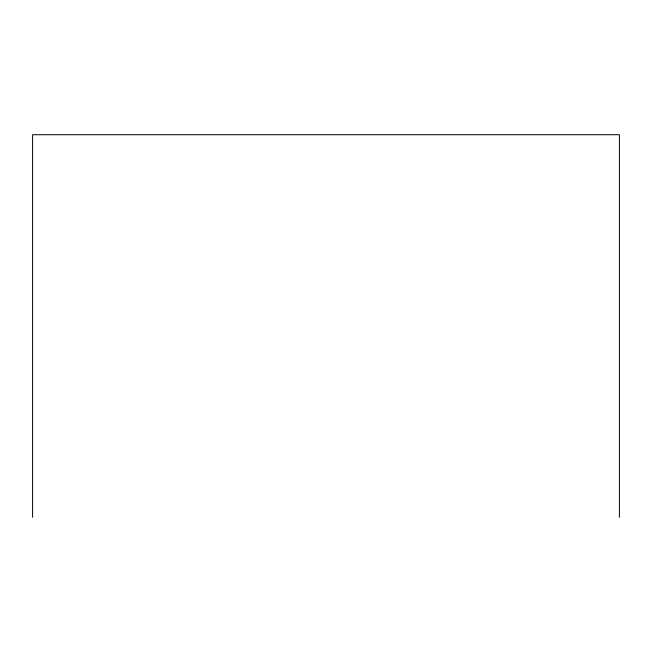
<?xml version="1.0" encoding="UTF-8"?>
<svg xmlns="http://www.w3.org/2000/svg" width="652" height="652" viewBox="0 0 652 652"><rect width="100%" height="100%" fill="white"/><g stroke="black" fill="none" stroke-linecap="round" stroke-linejoin="round"><path stroke-width="0.98" d="M619.4 517.28L619.4 134.72L32.6 134.72L32.6 517.28"/></g></svg>
